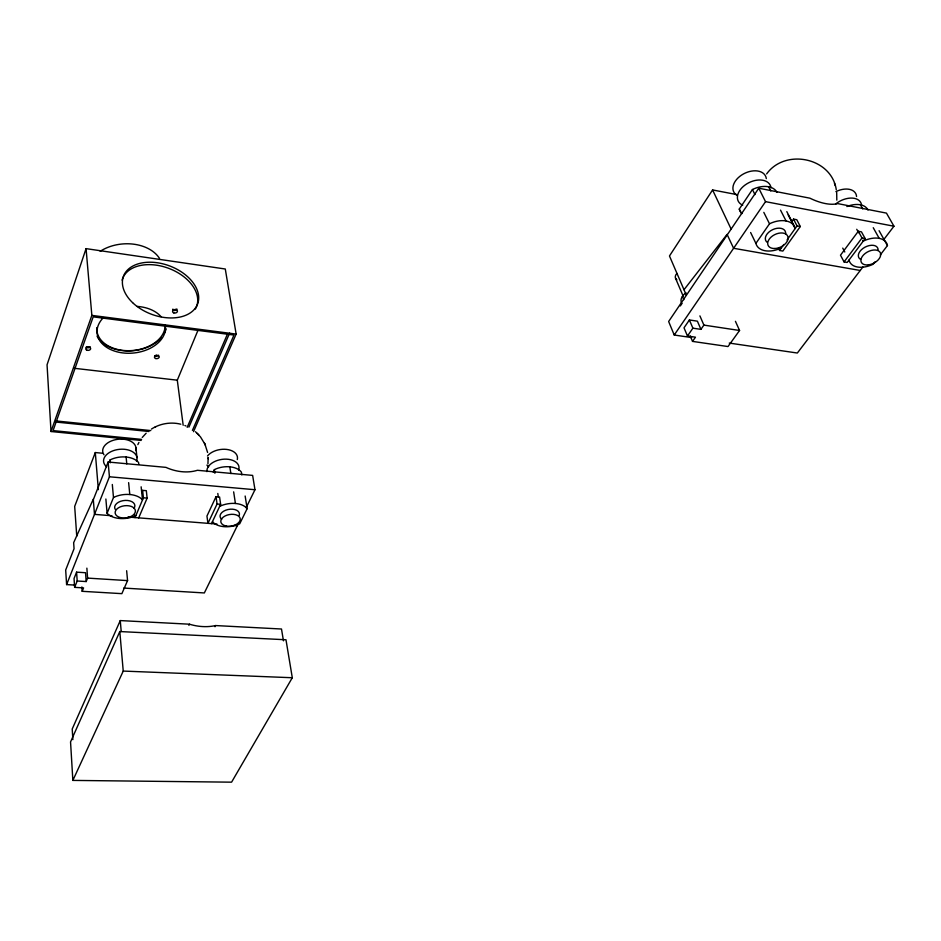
<?xml version="1.0" encoding="UTF-8"?>
<svg xmlns="http://www.w3.org/2000/svg" width="941" height="941" viewBox="0 0 941 941"><rect width="100%" height="100%" fill="white"/><g stroke="black" fill="none" stroke-linecap="round" stroke-linejoin="round"><path stroke-width="1.41" d="M208.173 457.444L207.937 463.819M836.808 200.151L836.69 192.329M193.517 431.672L236.144 334.09L225.287 269.008L86.066 248.636L47.05 364.802L51.014 431.519L141.162 440.447M51.014 431.519L91.853 315.388L86.066 248.636M102.369 453.221L95.3 452.55L74.68 506.387L76.75 536.194M93.324 499.671L108.121 462.019L165.934 467.371A37.075 26.689 21.6 0 0 197.422 470.288L252.635 475.405L254.976 489.72L246.154 507.693M109.074 462.537L110.109 459.902A19.455 12.033 -6.5 0 1 138.609 462.56L138.798 464.395M75.386 585.126L66.599 584.596L109.427 476.781L108.121 462.019M74.633 587.36L77.197 581.009L86.172 581.562L85.537 572.728L76.597 572.152L74.045 578.515L74.633 587.36L83.584 587.902L82.185 591.313L121.871 593.653L127.564 580.609L126.647 570.728M135.892 515.55A19.843 11.939 -6.9 0 1 107.098 513.257L113.485 497.495L112.308 484.486M86.172 581.562L87.595 578.103L86.866 568.141M183.177 425.273L177.296 380.188L198.01 330.197M141.726 492.484L142.62 490.367L146.326 490.684L147.125 498.13L138.692 517.903M142.62 490.367L143.408 497.813L135.01 517.609L134.763 515.139M187.188 427.332L227.499 333.996M188.918 427.132L229.628 333.09M192.411 430.413L233.98 335.055L93.194 316.858L53.084 430.602L141.585 439.388M283.453 640.809L281.5 629.011L215.595 625.565A45.768 35.852 23.8 0 1 189.482 624.201L120.26 620.578L72.222 729.004L72.869 739.638M119.801 631.552L70.551 741.943L72.857 780.407L231.58 782.171L292.298 677.732L285.982 639.762L119.801 631.552L123.236 671.074L72.857 780.407M213.207 472.17L214.383 469.618A18.761 11.515 -9.2 0 1 241.378 472.135L241.825 474.946M216.018 496.695L206.949 516.056L207.937 523.372L217.065 504.011L216.018 496.695L219.582 497.001L220.641 504.317L211.49 523.655M238.602 523.09L204.338 592.948L123.742 588.066M188.906 625.365L189.482 624.201M137.833 444.623L138.939 442.446M245.154 496.025L247.142 508.681L239.708 523.808A19.114 11.421 -9.5 0 1 212.443 521.632M215.007 626.718L215.595 625.565M736.862 194.599L712.584 189.941L669.474 255.976L686.377 295.286M741.32 213.278L739.273 209.067L752.435 189.517A20.678 13.515 -26.3 0 1 776.913 192.282M884.187 239.038L893.95 226.216L886.457 213.113L837.737 203.609A39.322 18.314 33 0 1 809.919 198.186L758.775 188.212L668.639 321.504L674.227 335.02L691.611 337.572M680.343 305.931L681.919 303.602M674.227 335.02L765.527 201.645L758.775 188.212M689.4 319.964L692.894 328.174L700.916 329.362L697.399 321.175L689.4 319.964L684.013 327.809L687.471 336.008L695.47 337.184L692.529 341.395L728.005 346.547L739.567 330.479L735.439 321.316M687.471 336.008L692.894 328.174M781.395 247.93A21.114 13.445 -25.8 0 1 755.894 243.39L769.503 223.793L763.821 212.372M700.916 329.362L703.892 325.104L699.904 315.882M791.687 221.735L793.534 219.112L796.804 219.735L800.309 226.522L782.83 251.071L779.571 250.482L778.442 248.224M779.571 250.482L783.818 244.507M787.064 239.943L797.027 225.911L793.534 219.112M858.31 231.274L840.501 255.187L844.065 261.916L847.194 262.468L865.155 238.567L861.462 231.862L858.31 231.274L862.003 237.979L865.155 238.567M844.065 261.916L862.003 237.979M862.897 266.985L797.345 353.028L729.263 343.077M874.918 261.927L873.13 264.256A20.714 12.562 -27 0 1 849.064 259.975M880.282 254.917L887.434 245.589L879.082 230.698M683.989 289.734L727.075 234.391L733.604 248.283L860.227 270.479M142.244 437.459L146.161 433.189M766.633 173.92C785.17 148.113 831.515 157.512 836.278 189.706M151.43 429.084C159.994 423.521 170.886 421.709 180.801 424.215M155.206 426.955L155.806 426.673M123.236 671.074L292.298 677.732M87.595 578.103L127.564 580.609M111.979 515.762L94.488 514.374L93.288 499.224L73.645 542.698L74.057 548.709L65.682 570.023L66.599 584.596M128.011 517.021L216.936 524.043M234.427 525.431L237.344 525.654M143.408 497.813L147.125 498.13M217.065 504.011L220.641 504.317M109.427 476.781L254.976 489.72M56.06 420.945L150.795 430.578M55.472 422.003L148.925 431.496M74.386 368.296L177.296 380.188M91.853 315.388L236.144 334.09M703.892 325.104L739.567 330.479M797.027 225.911L800.309 226.522M765.527 201.645L893.95 226.216M184.895 425.508L185.965 425.944M195.469 431.719L200.445 436.847L204.879 444.07M197.21 433.295L198.88 435.001M860.427 204.785L862.732 208.902M873.248 227.71L879.188 238.344M856.745 229.286L858.615 232.698M862.779 240.273L863.238 241.119A20.714 12.562 -27 0 1 887.434 245.589M842.736 248.118L844.795 251.976M786.817 211.619L794.38 226.393M788.146 214.83L795.169 228.534A21.114 13.445 -25.8 0 0 769.503 223.793M768.656 186.789L770.797 190.976M780.536 210.125L786.053 220.959M752.435 189.517L754.964 194.599M750.624 232.509L755.894 243.39M712.584 189.941L731.133 229.098M204.962 444.258L207.596 452.468M204.409 443.046L205.444 445.293M675.544 278.289L683.295 296.427M682.413 296.368L683.825 299.661M690.247 335.972L692.529 341.395M834.432 183.213L834.843 184.401M834.902 184.554L835.314 185.742M229.839 466.807L230.863 473.582M233.65 491.861L235.415 503.47M214.383 469.618L214.901 473.252M217.806 493.472L218.347 497.189M219.535 505.458L219.665 506.376A19.114 11.421 -9.5 0 1 247.142 508.681M141.138 486.803L142.514 499.918A19.843 11.939 -6.9 0 0 113.485 497.495M135.927 447.551L136.963 457.597M126.106 457.02L126.788 463.937M128.623 482.639L129.787 494.519M110.109 459.902L110.368 462.796M120.26 620.578L121.213 631.482M105.874 499.012L107.098 513.257M95.3 452.55L98.358 489.661M81.879 586.925L82.185 591.313M76.597 572.152L77.197 581.009M208.184 457.702L208.232 458.82M165.31 325.551A34.335 23.36 -5.6 0 1 122.448 352.875A34.335 23.36 -5.6 0 1 103.486 317.552M137.198 306.413A34.335 23.36 -5.6 0 1 161.087 316.717M165.169 325.257A34.276 23.36 -5.6 0 1 130.081 350.675A34.276 23.36 -5.6 0 1 96.852 327.597M122.095 280.136A39.534 25.83 20.5 0 1 169.686 268.714A39.534 25.83 20.5 0 1 195.34 309.06M158.57 355.192A2.388 1.6 -6.6 0 1 154.759 355.663M90.23 346.723A2.447 1.647 -4.4 0 1 86.043 347.229M177.002 309.107A2.447 1.694 -6.9 0 1 175.061 310.436A2.447 1.694 -6.9 0 1 172.662 309.895M166.087 328.927A35.899 24.478 -5.6 0 1 164.393 333.232M161.464 337.501A35.899 24.478 -5.6 0 1 127.153 350.946A35.899 24.478 -5.6 0 1 97.099 336.243M100.158 251.329A37.934 26.795 -4.8 0 1 159.547 258.469M156.7 355.228A2.388 1.6 -6.6 0 1 155.818 355.239M88.972 346.747A2.447 1.647 -4.4 0 1 86.713 346.782M176.143 309.142A2.447 1.694 -6.9 0 1 172.709 309.189M767.362 242.472A10.81 6.893 -25.8 0 1 772.679 229.651A10.81 6.893 -25.8 0 1 785.653 233.862M742.014 213.548A20.678 13.515 -26.3 0 1 739.273 209.067M742.72 205.197A17.867 11.751 -26.4 0 1 746.836 183.836A17.867 11.751 -26.4 0 1 770.985 187.765M736.615 195.105A17.761 11.762 -26.5 0 1 743.355 174.003A17.761 11.762 -26.5 0 1 766.315 178.602M860.639 259.422A10.61 6.434 -27 0 1 864.955 247.201A10.61 6.434 -27 0 1 878.118 250.012M846.876 206.538A20.302 12.645 -27.5 0 1 868.002 210.043M835.608 204.009A17.538 10.998 -27.6 0 1 852.311 198.092A17.538 10.998 -27.6 0 1 861.591 205.514M835.902 191.623A17.444 11.01 -27.8 0 1 856.557 196.516M676.873 279.783A7.434 4.799 -23.1 0 1 676.885 273.396M681.79 303.237A11.762 7.457 -22.9 0 1 686.036 292.792M115.19 509.293A10.163 6.117 -6.9 0 1 125.329 500.4A10.163 6.117 -6.9 0 1 133.916 508.493M106.58 466.724A16.82 10.469 -6.4 0 1 117.354 449.61A16.82 10.469 -6.4 0 1 136.492 461.337M103.981 454.785A16.726 10.48 -6.3 0 1 117.578 439.329A16.726 10.48 -6.3 0 1 135.716 450.551M221.711 519.303A9.786 5.846 -9.5 0 1 227.934 509.54A9.786 5.846 -9.5 0 1 239.237 515.386M206.914 471.617A16.209 10.022 -9.2 0 1 224.276 459.161A16.209 10.022 -9.2 0 1 238.602 470.135M207.49 455.962A16.126 10.045 -9.1 0 1 226.722 449.422A16.126 10.045 -9.1 0 1 237.297 459.584M208.643 466.783A16.126 10.045 -9.1 0 1 206.914 465.089M133.41 303.414A39.593 25.819 20.5 0 0 197.351 304.625A39.593 25.819 20.5 0 0 150.842 262.221A39.593 25.819 20.5 0 0 133.41 303.414M155.677 358.521A2.388 1.6 -6.7 0 0 159.229 356.874A2.388 1.6 -6.7 0 0 155.641 355.733A2.388 1.6 -6.7 0 0 155.677 358.521M87.066 350.24A2.458 1.647 -4.4 0 0 90.654 348.57A2.458 1.647 -4.4 0 0 86.901 347.394A2.458 1.647 -4.4 0 0 87.066 350.24M173.779 312.894A2.447 1.694 -6.9 0 0 177.437 311.189A2.447 1.694 -6.9 0 0 173.779 309.965A2.447 1.694 -6.9 0 0 173.779 312.894M774.902 248.518A10.845 6.881 -25.8 0 0 787.852 236.485A10.845 6.881 -25.8 0 0 770.938 237.226A10.845 6.881 -25.8 0 0 774.902 248.518M868.461 264.868A10.645 6.434 -27 0 0 880.329 252.729A10.645 6.434 -27 0 0 863.638 254.823A10.645 6.434 -27 0 0 868.461 264.868M120.366 517.585A10.186 6.117 -6.9 0 0 135.41 510.928A10.186 6.117 -6.9 0 0 120.025 506.976A10.186 6.117 -6.9 0 0 120.366 517.585M226.275 526.043A9.822 5.846 -9.5 0 0 240.226 518.809A9.822 5.846 -9.5 0 0 225.064 515.986A9.822 5.846 -9.5 0 0 226.275 526.043"/></g></svg>
